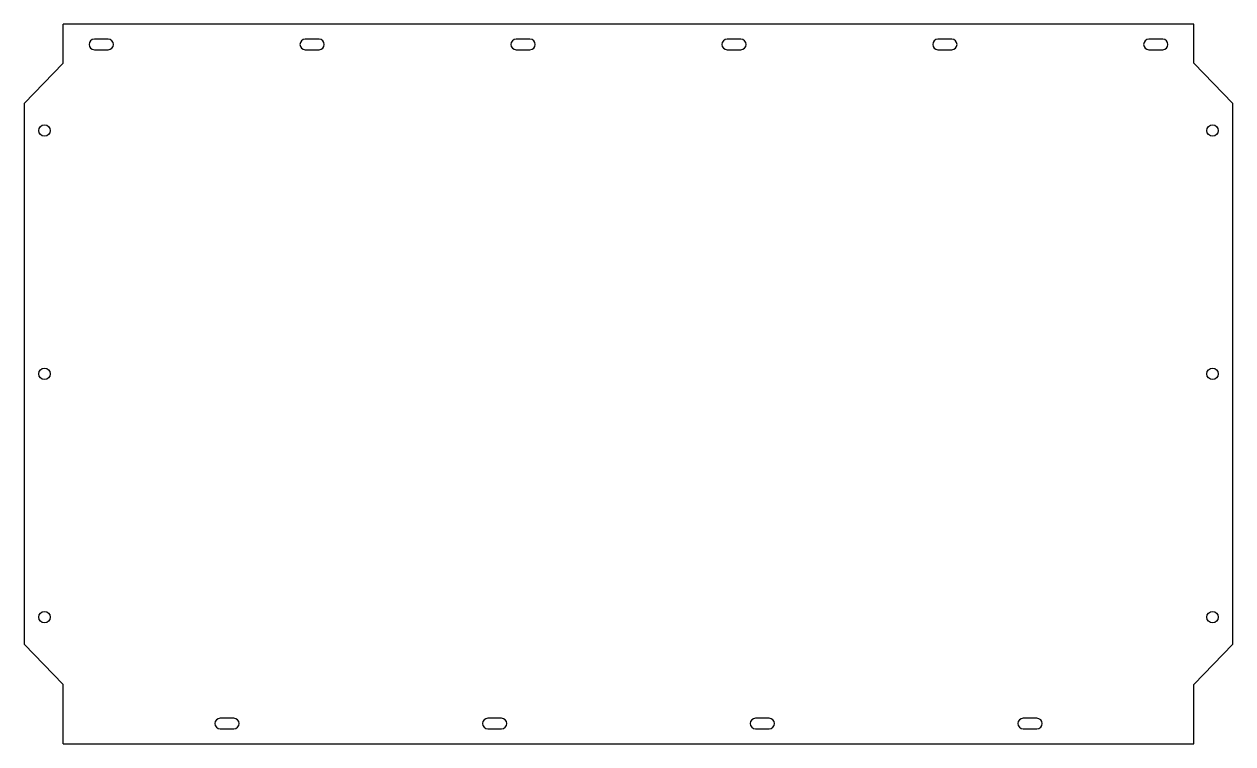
# Model space of a CAD drawing. Header units: millimetres. Extents: x 794 to 2284, y -145 to 743.
import ezdxf

# ---------------------------------------------------------------- set-up
doc = ezdxf.new("R2010")
doc.units = ezdxf.units.MM

msp = doc.modelspace()

# ---------------------------------------------------------------- linework, layer by layer
for p, q in [((2235.6, 742.8), (841.6, 742.8)), ((841.6, 694.8), (841.6, 742.8)), ((2235.6, 694.8), (2235.6, 742.8)), ((841.6, 694.8), (793.6, 644.8)), ((2235.6, 694.8), (2283.6, 644.8)), ((793.6, 644.8), (793.6, -21.6)), ((2283.6, -21.6), (2283.6, 644.8)), ((841.6, -71.6), (793.6, -21.6)), ((2235.6, -71.6), (2283.6, -21.6)), ((841.6, -144.6), (841.6, -71.6)), ((2235.6, -144.6), (2235.6, -71.6)), ((841.6, -144.6), (2235.6, -144.6))]:
    msp.add_line(p, q)
for points in [[(897.1, 711.3, 1), (897.1, 724.3), (880.1, 724.3, 1), (880.1, 711.3)], [(1157.1, 711.3, 1), (1157.1, 724.3), (1140.1, 724.3, 1), (1140.1, 711.3)], [(1417.1, 711.3, 1), (1417.1, 724.3), (1400.1, 724.3, 1), (1400.1, 711.3)], [(1677.1, 711.3, 1), (1677.1, 724.3), (1660.1, 724.3, 1), (1660.1, 711.3)], [(1937.1, 711.3, 1), (1937.1, 724.3), (1920.1, 724.3, 1), (1920.1, 711.3)], [(2197.1, 711.3, 1), (2197.1, 724.3), (2180.1, 724.3, 1), (2180.1, 711.3)], [(1052.1, -126.1, 1), (1052.1, -113.1), (1035.1, -113.1, 1), (1035.1, -126.1)], [(1382.1, -126.1, 1), (1382.1, -113.1), (1365.1, -113.1, 1), (1365.1, -126.1)], [(1712.1, -126.1, 1), (1712.1, -113.1), (1695.1, -113.1, 1), (1695.1, -126.1)], [(2042.1, -126.1, 1), (2042.1, -113.1), (2025.1, -113.1, 1), (2025.1, -126.1)]]:
    msp.add_lwpolyline(points, format="xyb", close=True)
for centre in [(818.6, 611.6), (2258.6, 611.6), (818.6, 311.6), (2258.6, 311.6), (818.6, 11.6), (2258.6, 11.6)]:
    msp.add_circle(centre, 7)

doc.saveas('drawing.dxf')
